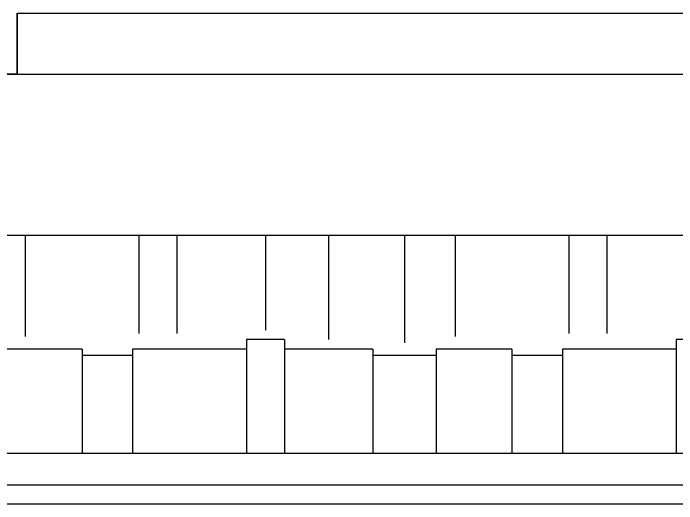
# Model space of a CAD drawing. Header units: inches. Extents: x 1397 to 20304, y -27267 to -746.
# Drawn here: x 14792.33 to 14818.57, y -23990.76 to -23971.35 of the extents above; entities that cross this region are included whole.
import ezdxf

# ---------------------------------------------------------------- set-up
doc = ezdxf.new("R2010")
doc.units = ezdxf.units.IN
doc.header["$LTSCALE"] = 17
doc.header["$MEASUREMENT"] = 0
doc.layers.add('25 BOT BAR', color=12, linetype='Continuous', lineweight=25)

# ---------------------------------------------------------------- blocks, each defined once
blk = doc.blocks.new('A$Ce488fd43')
for p, q in [((0.817, 2.408), (0.817, 0)), ((0.821, 2.408), (0.817, 2.408)), ((0.821, 0), (0.821, 2.408)), ((0.821, 2.408), (28.377, 2.408)), ((0, 0), (58.463, 0)), ((0.817, 0), (0, 0)), ((0.821, 0), (0.817, 0))]:
    blk.add_line(p, q)

msp = doc.modelspace()

# ---------------------------------------------------------------- hatches: boundary and pattern name
at = {"layer": '25 BOT BAR'}
h = msp.add_hatch(dxfattribs=at)
h.set_pattern_fill('AR-RSHKE', color=8, scale=0.5, angle=180)
h.set_pattern_definition([(180, (-538.952, -2672.648), (-12.75, -6), [3, -2.5, 3.5, -1.5, 4.5, -2]), (180, (-541.952, -2672.898), (-12.75, -6), [2.5, -9.5, 2, -3]), (180, (-547.952, -2672.273), (-12.75, -6), [1.5, -15.5]), (270, (-538.952, -2672.6483), (4.25, -6), [5.75, -18.25]), (270, (-541.952, -2672.6483), (4.25, -6), [5.625, -18.375]), (270, (-544.452, -2672.6483), (4.25, -6), [5.25, -18.75]), (270, (-547.952, -2672.2733), (4.25, -6), [5.75, -18.25]), (270, (-549.452, -2672.2733), (4.25, -6), [5.75, -18.25]), (270, (-553.952, -2672.6483), (4.25, -6), [5.5, -18.5])])
h.paths.add_polyline_path([(14934.129, -23988.759), (14934.129, -23980.134), (14791.666, -23980.134), (14779.666, -23988.759)])

# ---------------------------------------------------------------- linework, layer by layer
for p, q in [((14473.666, -23980.134), (14934.129, -23980.134)), ((14457.666, -23988.759), (14934.129, -23988.759)), ((14780.225, -23990.01), (14945.571, -23990.01)), ((14780.225, -23990.759), (14945.571, -23990.759))]:
    msp.add_line(p, q, dxfattribs=at)

# ---------------------------------------------------------------- block references
msp.add_blockref('A$Ce488fd43', (14791.666, -23973.759), dxfattribs=at)

doc.saveas('drawing.dxf')
